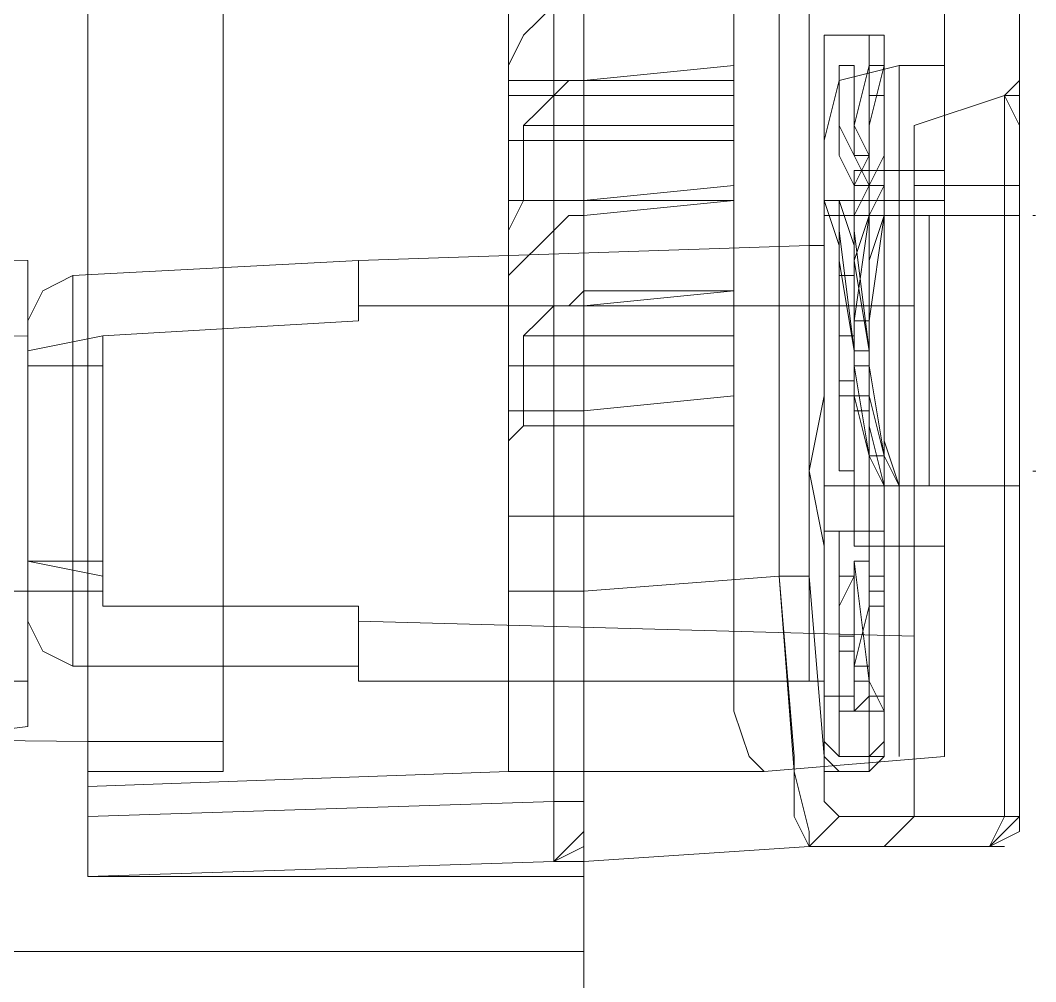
# Model space of a CAD drawing. Header units: millimetres. Extents: x -305 to 1353, y -289 to 1176.
# Drawn here: x -282.901 to -279.106, y 368.744 to 372.338 of the extents above; entities that cross this region are included whole.
import ezdxf

# ---------------------------------------------------------------- set-up
doc = ezdxf.new("R2010")
doc.units = ezdxf.units.MM
doc.header["$MEASUREMENT"] = 0
doc.layers.add('PDF_0', color=7, linetype='Continuous')

msp = doc.modelspace()

# ---------------------------------------------------------------- linework, layer by layer
at = {"layer": 'PDF_0', "lineweight": 18}
for points in [[(-298.0912, 374.4154), (-298.0912, 368.9682), (-298.0912, 368.8559), (-297.5296, 368.8559), (-297.5296, 368.9682), (-297.5296, 370.3721), (-282.9287, 370.3721), (-282.9287, 368.912), (-282.9287, 368.8559), (-280.7948, 368.8559), (-280.7948, 368.912), (-280.7948, 421.6436), (-280.7948, 421.6998), (-282.9287, 421.6998), (-282.9287, 421.6436), (-282.9287, 420.1274), (-297.5296, 420.1274), (-297.5296, 421.6436), (-297.5296, 421.6998), (-298.0912, 421.6998), (-298.0912, 421.6436), (-298.0912, 416.1964)], [(-279.1662, 372.113), (-279.1662, 372.0007), (-279.1662, 371.7199), (-279.1662, 371.6076), (-279.1662, 370.5968), (-279.1662, 369.3613), (-279.8401, 369.3613), (-279.8963, 369.4175), (-279.8963, 369.5859), (-279.9524, 370.2598), (-279.9524, 418.2742), (-279.9524, 418.9481), (-279.8963, 419.1727), (-279.8401, 419.2289)], [(-279.9524, 418.2742), (-280.0647, 418.2742), (-280.0647, 370.2598), (-279.9524, 370.2598)], [(-279.1662, 374.6962), (-279.1662, 372.113), (-279.1662, 372.0007), (-279.1662, 371.7199), (-279.1662, 371.9445), (-279.1662, 372.0568)], [(-280.7948, 372.5061), (-280.2332, 372.5623), (-280.2332, 372.113), (-280.7948, 372.113)], [(-279.1662, 372.113), (-279.1662, 372.113)], [(-279.1662, 372.113), (-279.1662, 372.113)], [(-280.2332, 371.6637), (-280.7948, 371.6637), (-280.2332, 371.7199), (-280.2332, 371.3268), (-280.7948, 371.2706)], [(-279.1662, 371.6076), (-279.1662, 370.5968)], [(-280.7948, 370.8775), (-280.2332, 370.9337), (-280.2332, 370.4844), (-280.7948, 370.4844)], [(-280.2332, 370.8214), (-280.7948, 370.8214)], [(-280.7948, 369.1928), (-279.9524, 369.249), (-279.9524, 369.3051), (-280.0086, 369.5298), (-280.0647, 370.2598), (-280.7948, 370.2037)], [(-279.8401, 369.3613), (-279.9524, 369.249), (-279.2785, 369.249), (-279.1662, 369.3613)], [(-279.1662, 369.3051), (-279.2785, 369.249), (-279.2224, 369.249)], [(-279.1662, 369.3051), (-279.1662, 369.3051)], [(-298.0912, 321.5154), (-298.0912, 316.0682), (-298.0912, 316.012), (-297.5296, 316.012), (-297.5296, 316.0682), (-297.5296, 317.5283), (-282.9287, 317.5283), (-282.9287, 316.0682), (-282.9287, 316.012), (-280.7948, 316.012), (-280.7948, 316.0682), (-280.7948, 368.7997), (-280.7948, 368.8559), (-282.9287, 368.8559), (-282.9287, 368.7997), (-282.9287, 367.2835), (-297.5296, 367.2835), (-297.5296, 368.7436), (-297.5296, 368.8559), (-298.0912, 368.8559), (-298.0912, 368.7436), (-298.0912, 363.2963)]]:
    msp.add_lwpolyline(points, dxfattribs=at)
at = {"layer": 'PDF_0', "lineweight": 0}
for points in [[(-279.7278, 371.2145), (-279.6716, 371.6076), (-279.6716, 371.7761), (-279.7839, 371.7761), (-279.6716, 371.7761), (-279.447, 371.7761), (-279.447, 372.0568), (-279.447, 372.1692), (-279.447, 380.8174)], [(-280.2332, 379.6942), (-280.2332, 370.2598), (-280.2332, 369.7544), (-280.177, 369.5859), (-280.1209, 369.5298), (-279.447, 369.5859), (-279.447, 370.3721), (-279.447, 370.5968), (-279.5032, 370.5968), (-279.5032, 371.6076), (-279.447, 371.6076), (-279.6716, 371.6076), (-279.6155, 371.6076), (-279.5593, 371.6076), (-279.5032, 371.6076), (-279.5593, 371.6076), (-279.6155, 371.6076), (-279.6716, 371.6076), (-279.7278, 371.6076), (-279.7839, 371.6076), (-279.8401, 371.6076), (-279.8963, 371.6076), (-279.5593, 371.6076), (-279.2224, 371.6076), (-279.1662, 371.6076), (-279.2224, 371.6076), (-279.2224, 371.7199), (-279.5593, 371.7199)], [(-281.0756, 379.5257), (-281.0756, 369.5298), (-282.648, 369.4736)], [(-280.9071, 379.4696), (-280.9071, 369.4175), (-280.9071, 369.249), (-280.9071, 369.1928), (-282.648, 369.1367), (-280.7948, 369.1367)], [(-282.1425, 379.245), (-282.1425, 370.4844), (-282.1425, 369.5298), (-282.648, 369.5298)], [(-282.648, 374.4154), (-282.648, 369.1367)], [(-280.2332, 371.2706), (-280.2332, 371.046), (-281.0756, 371.046), (-281.0756, 371.2706), (-281.0756, 371.383), (-281.0194, 371.4391), (-280.9632, 371.4953), (-280.9071, 371.5514), (-280.8509, 371.6076), (-280.7948, 371.6076), (-280.7948, 372.113), (-281.0756, 372.113), (-281.0756, 372.1692), (-281.0756, 372.2815), (-281.0756, 372.3938), (-281.0194, 372.4499), (-281.0194, 372.7869), (-280.9632, 372.843), (-280.9071, 372.8992), (-280.8509, 372.8992), (-280.7948, 372.9554), (-280.7948, 372.4499), (-281.0194, 372.4499)], [(-280.7948, 372.4499), (-280.2332, 372.4499), (-280.7948, 372.4499), (-280.8509, 372.3938), (-280.9071, 372.3938), (-280.9632, 372.3376), (-281.0194, 372.2815), (-281.0756, 372.1692), (-281.0756, 372.0568), (-280.2332, 372.0568), (-280.2332, 372.113)], [(-279.7278, 369.5859), (-279.6716, 369.6421), (-279.6716, 369.8106), (-279.6716, 369.7544), (-279.6716, 369.8106), (-279.6716, 369.7544), (-279.6716, 369.8106), (-279.6716, 372.0568), (-279.7278, 372.0568), (-279.7278, 372.2253), (-279.7278, 372.2815), (-279.8963, 372.2815), (-279.8963, 372.2253), (-279.8963, 372.0568), (-279.8963, 372.2253), (-279.8963, 372.2815)], [(-279.8963, 372.0568), (-279.8963, 372.113), (-279.8963, 372.1692), (-279.8963, 372.2253), (-279.8963, 372.2815), (-279.8401, 372.2815), (-279.7278, 372.2815)], [(-279.8401, 372.2815), (-279.8401, 372.2815)], [(-279.6716, 372.0568), (-279.6716, 372.113), (-279.6716, 372.1692), (-279.6716, 372.2253), (-279.6716, 372.2815), (-279.7278, 372.2815), (-279.7278, 372.2253), (-279.7278, 372.0568), (-279.7278, 369.8106), (-279.7839, 369.7544), (-279.7278, 369.7544), (-279.6716, 369.7544), (-279.7278, 369.7544), (-279.7278, 369.8106), (-279.7278, 369.8667), (-279.7278, 369.9229), (-279.7278, 370.1475), (-279.7278, 370.2598), (-279.6716, 370.2598), (-279.6716, 370.1475), (-279.6716, 370.2598), (-279.6716, 369.8106), (-279.6716, 369.7544), (-279.6716, 369.6982), (-279.6716, 369.6421), (-279.6716, 369.5859), (-279.7278, 369.5298)], [(-279.7278, 372.2815), (-279.7278, 372.2815)], [(-281.0194, 371.9445), (-280.9632, 372.0007), (-280.9071, 372.0568), (-280.8509, 372.113), (-280.7948, 372.113), (-280.2332, 372.1692)], [(-279.6155, 371.7761), (-279.6155, 372.1692), (-279.8401, 372.113), (-279.8963, 371.8884), (-279.8963, 371.6637), (-279.8401, 371.6637), (-279.8401, 371.6076), (-279.8401, 371.4391), (-279.7839, 371.1022), (-279.7278, 371.1022), (-279.7839, 371.4391), (-279.7839, 371.6637), (-279.6155, 371.6637), (-279.6155, 370.3721), (-279.6155, 369.5859)], [(-279.8401, 372.1692), (-279.8401, 371.8322), (-279.7839, 371.7199), (-279.7278, 371.8322), (-279.7278, 372.1692)], [(-279.6716, 371.6637), (-279.6716, 371.7199), (-279.7278, 371.6076), (-279.7278, 371.1022), (-279.7278, 371.4391), (-279.6716, 371.6076), (-279.7278, 371.6076), (-279.7839, 371.2145), (-279.7839, 371.1022), (-279.7839, 371.4391), (-279.7278, 371.6076), (-279.7839, 371.4391), (-279.7839, 371.1022), (-279.7839, 371.6076), (-279.7278, 371.7199), (-279.7278, 371.6637), (-279.7278, 371.7199), (-279.7839, 371.6076), (-279.7839, 371.1022), (-279.7278, 371.1022), (-279.7278, 371.6076), (-279.6716, 371.7199), (-279.6716, 371.6637), (-279.7278, 371.6637), (-279.7278, 371.4391), (-279.7278, 371.1022), (-279.7278, 370.8214), (-279.6716, 370.5968), (-279.447, 370.5968), (-279.447, 371.6076), (-279.447, 371.7761), (-279.447, 372.0568), (-279.447, 372.1692), (-279.6155, 372.1692)], [(-279.7839, 372.1692), (-279.7839, 371.8322), (-279.7278, 371.7199), (-279.6716, 371.8322), (-279.6716, 372.1692)], [(-279.447, 372.1692), (-279.447, 372.1692)], [(-279.447, 372.1692), (-279.447, 372.1692)], [(-279.2224, 372.0568), (-279.1662, 372.113)], [(-281.0756, 372.0568), (-281.0756, 371.8884), (-280.2332, 371.8884)], [(-280.2332, 371.7199), (-280.2332, 371.8884), (-280.2332, 372.0568)], [(-279.8963, 370.8214), (-279.8963, 372.0568), (-279.8963, 369.8106), (-279.8963, 370.4844)], [(-279.8963, 372.0568), (-279.8963, 372.0568)], [(-279.1662, 371.7199), (-279.1662, 371.9445), (-279.2224, 372.0568), (-279.2224, 371.9445), (-279.2224, 371.7199), (-279.1662, 371.7199), (-279.2224, 371.7199), (-279.2224, 371.9445), (-279.2224, 372.0568), (-279.5593, 371.9445), (-279.5593, 371.7199), (-279.5593, 371.6076), (-279.5593, 370.5968), (-279.5593, 369.3613), (-279.2224, 369.3613), (-279.2224, 370.5968)], [(-279.2224, 372.0568), (-279.2224, 372.0568)], [(-279.2224, 372.0568), (-279.2224, 372.0568)], [(-279.1662, 372.0568), (-279.2224, 372.0568)], [(-280.2332, 371.9445), (-281.0194, 371.9445), (-281.0194, 371.6637), (-280.7948, 371.6637), (-281.0756, 371.6637), (-281.0756, 371.7761), (-281.0756, 371.8884)], [(-279.7839, 371.6076), (-279.7278, 371.6076), (-279.6716, 371.6076), (-279.7278, 371.2145), (-279.7278, 371.1022), (-279.7839, 371.5514), (-279.7839, 371.6637), (-279.8401, 371.6637), (-279.7839, 371.6637), (-279.8963, 371.6637), (-279.8963, 371.6076), (-279.8963, 370.5968), (-279.8401, 370.5968), (-279.7839, 370.5968), (-279.7839, 370.3721), (-279.7839, 370.5968), (-279.7839, 370.3721), (-279.7839, 370.5968), (-279.7839, 371.6076), (-279.7839, 371.7761), (-279.7839, 371.6076), (-279.7839, 371.7761), (-279.6155, 371.7761), (-279.6155, 371.6637), (-279.447, 371.6637), (-279.447, 371.8322), (-279.447, 371.6637), (-279.447, 370.3721), (-279.6716, 370.3721)], [(-279.7839, 371.8322), (-279.7278, 371.8322)], [(-279.6155, 371.7761), (-279.6155, 371.7761)], [(-279.447, 371.7761), (-279.447, 371.7761)], [(-279.6716, 371.7199), (-279.7278, 371.7199), (-279.7839, 371.7199)], [(-280.7948, 371.2706), (-281.0756, 371.2706), (-281.0756, 371.383), (-281.0756, 371.4953), (-281.0756, 371.5514), (-281.0194, 371.6637)], [(-279.8401, 371.383), (-279.8401, 371.1583), (-279.8401, 371.4953), (-279.8963, 371.6637), (-279.8401, 371.6637), (-279.7839, 371.4953), (-279.7839, 371.1583), (-279.8401, 371.1583), (-279.8401, 371.383), (-279.8401, 370.9899), (-279.8401, 370.6529), (-279.8401, 370.9899)], [(-279.6716, 371.6076), (-279.7278, 371.4391), (-279.7278, 371.1022), (-279.7839, 371.1022), (-279.8401, 371.5514), (-279.8401, 371.6637), (-279.8963, 371.6637), (-279.8401, 371.4953), (-279.8401, 371.1583)], [(-279.7839, 371.1583), (-279.7839, 371.4953), (-279.8401, 371.6637)], [(-279.7278, 371.6637), (-279.7278, 371.4391), (-279.7278, 371.1022), (-279.7278, 370.8214), (-279.6716, 370.5968), (-279.6155, 370.5968), (-279.6716, 370.7652), (-279.6716, 370.9899), (-279.6716, 370.7652), (-279.6155, 370.5968), (-279.6716, 370.5968), (-279.7278, 370.7091), (-279.7839, 371.046), (-279.7839, 370.9337), (-279.7278, 370.9337), (-279.7278, 371.046), (-279.7278, 370.9337), (-279.6716, 370.7091), (-279.7278, 370.9337), (-279.6716, 370.7091)], [(-279.8963, 371.5514), (-279.8963, 371.4953), (-279.9524, 371.4953), (-279.9524, 369.8667), (-279.8963, 369.8667), (-279.8963, 369.8106), (-279.8963, 369.5859), (-279.8963, 369.5298), (-279.8963, 370.5968), (-279.5593, 370.5968), (-279.2224, 370.5968), (-279.2224, 371.6076), (-279.2224, 370.5968), (-279.1662, 370.5968), (-279.2224, 370.5968), (-279.447, 370.5968), (-279.5032, 370.5968), (-279.5032, 371.6076), (-279.447, 371.6076), (-279.2224, 371.6076)], [(-279.7278, 371.6076), (-279.7839, 371.2145)], [(-279.447, 371.6076), (-279.447, 371.6076)], [(-279.1662, 371.6076), (-279.1662, 370.5968)], [(-287.9829, 371.4953), (-282.8726, 371.4391), (-282.8726, 369.8667), (-287.9829, 369.8667)], [(-279.9524, 371.4953), (-281.6371, 371.4391), (-282.7041, 371.383)], [(-282.8726, 371.1583), (-285.512, 371.1022), (-285.512, 370.2037), (-282.8726, 370.2037), (-282.8726, 370.316), (-282.5918, 370.2598), (-282.8726, 370.316), (-282.8726, 371.046), (-282.8726, 371.1022), (-282.5918, 371.1583), (-281.6371, 371.2145), (-282.5918, 371.1583), (-282.5918, 370.1475), (-281.6371, 370.1475), (-281.6371, 370.0913), (-279.5593, 370.0352), (-279.5593, 371.2706), (-281.6371, 371.2706), (-281.6371, 371.2145), (-281.6371, 371.4391), (-282.7041, 371.383), (-282.8164, 371.3268), (-282.8726, 371.2145)], [(-281.6371, 371.4391), (-281.6371, 371.4391)], [(-281.6371, 371.4391), (-281.6371, 371.4391)], [(-279.7839, 370.9899), (-279.7839, 370.6529), (-279.7839, 370.9899), (-279.7839, 371.383)], [(-281.0756, 371.2706), (-280.2332, 371.2706), (-280.2332, 371.3268), (-280.7948, 371.3268), (-280.7948, 370.2037), (-280.7948, 369.6982), (-280.7948, 369.5859), (-280.7948, 369.5298), (-280.1209, 369.5298), (-280.177, 369.5859), (-280.2332, 369.7544), (-280.2332, 370.2598)], [(-280.7948, 371.3268), (-280.8509, 371.2706), (-280.9071, 371.2706), (-280.9632, 371.2145), (-281.0194, 371.1583), (-281.0194, 370.8214), (-281.0756, 370.7652), (-281.0756, 370.6529), (-281.0756, 370.5968), (-281.0756, 370.4844), (-280.7948, 370.4844)], [(-282.8726, 370.316), (-282.5918, 370.316), (-282.5918, 371.046), (-282.5918, 371.1583)], [(-280.2332, 371.1583), (-281.0194, 371.1583)], [(-279.7839, 371.1022), (-279.7839, 371.1022)], [(-279.7839, 371.1022), (-279.7839, 371.1022)], [(-279.7278, 371.1022), (-279.7278, 371.1022)], [(-279.7278, 371.1022), (-279.7278, 371.1022)], [(-282.5918, 371.046), (-282.8726, 371.046)], [(-280.7948, 370.8775), (-281.0756, 370.8775), (-281.0756, 370.9899), (-281.0756, 371.046)], [(-280.2332, 370.9337), (-280.2332, 371.046)], [(-279.7278, 370.8775), (-279.7839, 370.8775), (-279.7839, 370.9337), (-279.8401, 370.9337), (-279.8401, 370.7652), (-279.8401, 370.6529), (-279.7839, 370.6529), (-279.7839, 370.7652), (-279.7839, 370.9337), (-279.7839, 371.046), (-279.7278, 371.046), (-279.6716, 370.7091), (-279.6155, 370.5968), (-279.6716, 370.7091), (-279.7278, 371.046)], [(-279.7839, 371.046), (-279.7278, 370.7091), (-279.6716, 370.5968)], [(-279.8401, 370.6529), (-279.8401, 370.7652), (-279.8401, 370.9337), (-279.7839, 370.9337)], [(-279.7278, 370.7091), (-279.7839, 370.9337)], [(-279.7839, 370.9337), (-279.7839, 370.7652), (-279.7839, 370.6529)], [(-280.7948, 370.8214), (-281.0194, 370.8214)], [(-279.7839, 370.3721), (-279.6716, 370.3721), (-279.6716, 370.5968), (-279.6155, 370.5968), (-279.5593, 370.5968), (-279.5032, 370.5968), (-279.5593, 370.5968), (-279.6155, 370.5968), (-279.6716, 370.5968), (-279.7278, 370.5968), (-279.7839, 370.5968)], [(-279.7839, 370.5968), (-279.7839, 370.5968)], [(-279.447, 370.5968), (-279.447, 370.5968)], [(-279.447, 370.5968), (-279.447, 370.5968)], [(-279.2224, 370.5968), (-279.2224, 370.5968)], [(-279.6716, 370.4283), (-279.7839, 370.4283), (-279.8963, 370.4283)], [(-279.8401, 370.4283), (-279.8963, 370.4283)], [(-279.7839, 370.2037), (-279.7839, 370.2598), (-279.7839, 370.2037), (-279.7839, 370.2598), (-279.7839, 370.2037), (-279.7839, 369.8106), (-279.8401, 369.8106), (-279.8401, 369.6421), (-279.8401, 369.5859), (-279.8963, 369.6421), (-279.8963, 369.8106), (-279.8963, 369.6421), (-279.8401, 369.5859), (-279.7839, 369.5859), (-279.7278, 369.5859), (-279.6716, 369.6421), (-279.6716, 369.8106), (-279.6716, 369.7544), (-279.7278, 369.7544), (-279.7839, 369.7544), (-279.8401, 369.7544), (-279.7839, 369.7544), (-279.8401, 369.7544), (-279.8401, 369.8106), (-279.8963, 369.8106), (-279.8963, 370.4283), (-279.7839, 370.4283)], [(-279.7839, 369.8106), (-279.7839, 369.7544), (-279.8401, 369.7544), (-279.8401, 369.8106), (-279.8401, 369.979), (-279.8401, 369.9229), (-279.8401, 369.979), (-279.7839, 369.979), (-279.7839, 369.8106), (-279.7839, 370.316), (-279.7278, 370.316), (-279.7278, 369.8667), (-279.7278, 370.316), (-279.7839, 370.316), (-279.7278, 370.316), (-279.7839, 370.316), (-279.7278, 369.8667), (-279.6716, 369.7544), (-279.6716, 369.8106), (-279.7278, 369.8106), (-279.7278, 369.5859), (-279.7278, 369.5298), (-279.7278, 369.5859), (-279.7278, 369.8106), (-279.6716, 369.8106), (-279.6716, 370.2598), (-279.6716, 369.8106), (-279.6716, 370.4283)], [(-279.7839, 370.4283), (-279.7839, 370.4283)], [(-279.6716, 370.4283), (-279.6716, 370.4283)], [(-279.7278, 370.316), (-279.7278, 370.316)], [(-282.8726, 370.2037), (-282.5918, 370.2037), (-282.5918, 370.2598)], [(-279.8401, 370.2598), (-279.8401, 370.2598)], [(-279.8401, 370.2598), (-279.8401, 370.0352)], [(-279.8401, 370.2598), (-279.8401, 370.2598)], [(-279.8401, 370.1475), (-279.8401, 370.2598)], [(-279.8401, 370.2598), (-279.8401, 370.1475)], [(-279.7839, 370.2598), (-279.8401, 370.2598)], [(-279.8401, 370.2598), (-279.8401, 370.2598)], [(-279.8401, 370.2598), (-279.7839, 370.2598)], [(-279.8401, 370.2598), (-279.8401, 370.2598)], [(-279.7839, 370.2598), (-279.7839, 370.2598)], [(-279.7839, 370.2598), (-279.7839, 370.2598)], [(-279.7839, 370.2598), (-279.7839, 370.2598)], [(-279.7839, 370.2598), (-279.7839, 370.2598)], [(-279.7839, 370.2598), (-279.7839, 370.0352)], [(-279.7839, 370.2598), (-279.7839, 370.2598)], [(-279.7839, 370.2598), (-279.7839, 370.2598)], [(-279.7839, 370.2598), (-279.7839, 370.2598)], [(-279.7839, 370.2598), (-279.7839, 370.2598)], [(-279.7278, 370.2598), (-279.7278, 370.2598)], [(-279.7278, 370.2037), (-279.7278, 370.2598)], [(-279.7278, 370.2598), (-279.7278, 370.2598)], [(-279.7278, 370.2598), (-279.7278, 370.2598)], [(-279.6716, 370.2598), (-279.6716, 370.2598)], [(-279.6716, 370.2598), (-279.6716, 370.2598)], [(-279.6716, 370.2598), (-279.6716, 370.2598)], [(-279.6716, 370.2598), (-279.6716, 370.2598)], [(-279.6716, 370.2598), (-279.6716, 370.2598)], [(-279.6716, 370.2598), (-279.6716, 370.2598)], [(-279.6716, 370.2598), (-279.6716, 370.1475)], [(-279.6716, 370.2598), (-279.6716, 370.2598)], [(-281.0194, 369.5298), (-280.7948, 369.5298), (-281.0194, 369.5298), (-281.0756, 369.5298), (-281.0194, 369.5298), (-280.7948, 369.5298), (-280.7948, 369.5859), (-280.7948, 369.7544), (-280.7948, 370.2037), (-281.0194, 370.2037), (-281.0756, 370.2037), (-281.0194, 370.2037), (-280.7948, 370.2037), (-281.0194, 370.2037), (-281.0756, 370.2037)], [(-280.7948, 370.2037), (-280.7948, 370.2037)], [(-279.7839, 370.2037), (-279.7839, 370.2037)], [(-279.6716, 370.1475), (-279.6716, 370.2037)], [(-282.7041, 369.9229), (-281.6371, 369.9229), (-281.6371, 370.1475), (-282.5918, 370.1475)], [(-279.8401, 370.1475), (-279.8401, 370.1475)], [(-279.8401, 370.1475), (-279.8401, 370.1475)], [(-279.8401, 370.1475), (-279.8401, 370.1475)], [(-279.8401, 370.1475), (-279.8401, 370.1475)], [(-279.7278, 370.1475), (-279.7278, 370.1475)], [(-279.7278, 370.1475), (-279.7278, 370.1475)], [(-279.6716, 370.1475), (-279.6716, 370.1475)], [(-279.6716, 370.1475), (-279.6716, 370.1475)], [(-279.6716, 370.1475), (-279.6716, 370.1475)], [(-279.6716, 370.1475), (-279.6716, 370.1475)], [(-279.6716, 370.1475), (-279.6716, 370.1475)], [(-282.8726, 370.0913), (-282.8164, 369.979), (-282.7041, 369.9229), (-281.6371, 369.9229), (-281.6371, 369.8667), (-281.6371, 369.9229)], [(-279.8401, 370.0913), (-279.8401, 369.9229)], [(-279.8401, 370.0913), (-279.8401, 370.0913)], [(-279.8401, 370.0352), (-279.8401, 370.0913)], [(-279.8401, 370.0913), (-279.8401, 369.9229)], [(-279.8401, 370.0913), (-279.8401, 370.0913)], [(-279.8401, 370.0352), (-279.8401, 370.0913)], [(-279.8401, 370.0913), (-279.8401, 370.0913)], [(-279.8401, 370.0352), (-279.8401, 370.0352)], [(-279.8401, 370.0352), (-279.8401, 370.0352)], [(-279.7839, 370.0352), (-279.8401, 370.0352)], [(-279.8401, 370.0352), (-279.8401, 370.0352)], [(-279.7839, 370.0352), (-279.7839, 370.0352)], [(-279.8401, 369.979), (-279.8401, 369.979)], [(-279.8401, 369.979), (-279.8401, 369.979)], [(-279.8401, 369.979), (-279.8401, 369.979)], [(-279.7839, 369.979), (-279.7839, 369.979)], [(-279.8401, 369.9229), (-279.8401, 369.9229)], [(-279.8401, 369.9229), (-279.8401, 369.9229)], [(-279.7278, 369.9229), (-279.7278, 369.9229)], [(-279.7278, 369.9229), (-279.7278, 369.9229)], [(-279.7278, 369.9229), (-279.7278, 369.9229)], [(-279.7278, 369.9229), (-279.7278, 369.9229)], [(-279.7278, 369.9229), (-279.7278, 369.9229)], [(-282.8726, 369.8667), (-282.8726, 369.6982), (-283.3218, 369.6421)], [(-281.6371, 369.8667), (-279.9524, 369.8667)], [(-279.8401, 369.7544), (-279.7839, 369.7544), (-279.7839, 369.8106), (-279.7839, 369.7544), (-279.7839, 369.8106), (-279.7839, 369.7544), (-279.7839, 369.8106), (-279.7839, 369.7544), (-279.7839, 369.8667)], [(-279.7278, 369.8667), (-279.7278, 369.8667)], [(-279.7278, 369.8667), (-279.7278, 369.8667)], [(-279.8963, 369.8106), (-279.8963, 369.8106)], [(-279.7839, 369.8106), (-279.7839, 369.8106)], [(-279.7839, 369.5859), (-279.7278, 369.5859), (-279.6716, 369.5859), (-279.6716, 369.6421), (-279.6716, 369.8106)], [(-279.6716, 369.8106), (-279.6716, 369.8106)], [(-279.8401, 369.7544), (-279.8401, 369.7544)], [(-279.8401, 369.7544), (-279.8401, 369.7544)], [(-279.8401, 369.7544), (-279.8401, 369.7544)], [(-279.8401, 369.7544), (-279.8401, 369.7544)], [(-279.7839, 369.7544), (-279.7839, 369.7544)], [(-279.7839, 369.7544), (-279.7839, 369.7544)], [(-279.7839, 369.7544), (-279.7839, 369.7544)], [(-279.7839, 369.7544), (-279.7839, 369.7544)], [(-279.7839, 369.7544), (-279.7839, 369.7544)], [(-279.7839, 369.7544), (-279.7839, 369.7544)], [(-279.7839, 369.7544), (-279.7839, 369.7544)], [(-279.7839, 369.7544), (-279.7839, 369.7544)], [(-279.7839, 369.7544), (-279.7839, 369.7544)], [(-279.7839, 369.7544), (-279.7839, 369.7544)], [(-279.7839, 369.7544), (-279.7839, 369.7544)], [(-279.7839, 369.7544), (-279.7839, 369.7544)], [(-279.7839, 369.7544), (-279.7839, 369.7544)], [(-279.7839, 369.7544), (-279.7839, 369.7544)], [(-279.7278, 369.7544), (-279.7278, 369.7544)], [(-279.7278, 369.7544), (-279.7278, 369.7544)], [(-279.7278, 369.7544), (-279.7278, 369.7544)], [(-279.7278, 369.7544), (-279.7278, 369.7544)], [(-279.7278, 369.7544), (-279.7278, 369.7544)], [(-279.7278, 369.7544), (-279.7278, 369.7544)], [(-279.7278, 369.7544), (-279.7278, 369.7544)], [(-279.7278, 369.7544), (-279.7278, 369.7544)], [(-279.7278, 369.7544), (-279.7278, 369.7544)], [(-279.7278, 369.7544), (-279.7278, 369.7544)], [(-279.7278, 369.7544), (-279.7278, 369.7544)], [(-279.7278, 369.7544), (-279.7278, 369.7544)], [(-279.6716, 369.7544), (-279.6716, 369.7544)], [(-279.6716, 369.7544), (-279.6716, 369.7544)], [(-279.6716, 369.7544), (-279.6716, 369.7544)], [(-279.6716, 369.7544), (-279.6716, 369.7544)], [(-279.6716, 369.7544), (-279.6716, 369.7544)], [(-279.6716, 369.7544), (-279.6716, 369.7544)], [(-279.6716, 369.7544), (-279.6716, 369.7544)], [(-279.6716, 369.7544), (-279.6716, 369.7544)], [(-287.9267, 369.6982), (-282.648, 369.6421), (-282.1425, 369.6421)], [(-279.7839, 369.5859), (-279.7839, 369.5859)], [(-280.8509, 369.5298), (-280.7948, 369.5298)], [(-279.8401, 369.5298), (-279.8401, 369.5298)], [(-279.7278, 369.5298), (-279.7278, 369.5298)], [(-280.7948, 369.4175), (-280.9071, 369.4175), (-280.7948, 369.4175), (-280.9071, 369.4175), (-282.648, 369.3613)], [(-280.9071, 369.4175), (-280.9071, 369.1928), (-280.7948, 369.249), (-280.9071, 369.1928)], [(-279.6716, 369.249), (-279.6155, 369.3051), (-279.5593, 369.3613)], [(-279.5593, 369.3613), (-279.5593, 369.3613)], [(-279.2785, 369.249), (-279.2224, 369.3613), (-279.1662, 369.3613), (-279.1662, 369.3051), (-279.1662, 369.3613)], [(-280.7948, 369.3051), (-280.9071, 369.1928), (-280.7948, 369.1928)], [(-279.9524, 369.249), (-279.9524, 369.249)], [(-280.9071, 369.1928), (-280.9071, 369.1928)], [(-282.648, 369.1367), (-282.648, 369.1367)]]:
    msp.add_lwpolyline(points, dxfattribs=at)
for points in [[(-279.8401, 372.1692), (-279.7839, 372.1692), (-279.7839, 371.9445), (-279.7278, 371.8322), (-279.7278, 371.9445), (-279.6716, 372.1692), (-279.7278, 372.1692), (-279.7839, 371.9445), (-279.7839, 371.8322), (-279.8401, 371.9445)], [(-279.7278, 372.1692), (-279.7839, 371.9445), (-279.7839, 371.8322), (-279.8401, 371.9445), (-279.8401, 372.1692), (-279.8401, 371.8322), (-279.7839, 371.7199), (-279.7278, 371.8322)], [(-279.7839, 372.1692), (-279.7839, 371.8322), (-279.7278, 371.7199), (-279.6716, 371.8322), (-279.6716, 372.1692), (-279.7278, 371.9445), (-279.7278, 371.8322), (-279.7839, 371.9445)], [(-279.1662, 372.113), (-279.2224, 372.0568)], [(-279.2224, 372.0568), (-279.1662, 372.113)], [(-280.7948, 371.6076), (-280.2332, 371.6637)], [(-279.6716, 371.2706), (-279.6716, 371.6637)], [(-279.6716, 371.6076), (-279.7278, 371.6076), (-279.7839, 371.6076), (-279.7278, 371.6076), (-279.6716, 371.6076), (-279.6155, 371.6076), (-279.5593, 371.6076), (-279.5032, 371.6076), (-279.5593, 371.6076), (-279.6155, 371.6076)], [(-282.8726, 370.0913), (-282.8164, 369.979), (-282.7041, 369.9229), (-282.7041, 371.383), (-282.8164, 371.3268), (-282.8726, 371.2145)], [(-279.8401, 370.9899), (-279.8401, 371.383), (-279.7839, 371.383), (-279.7839, 370.9899)], [(-279.7839, 371.1022), (-279.7278, 371.1022), (-279.7278, 371.2145), (-279.7839, 371.2145)], [(-282.5918, 371.046), (-282.8726, 371.046)], [(-279.8963, 370.9337), (-279.9524, 370.6529), (-279.8963, 370.3721), (-279.9524, 370.6529)], [(-279.7278, 370.7091), (-279.6716, 370.7091), (-279.7278, 370.9337), (-279.7839, 370.9337)], [(-279.7278, 370.7091), (-279.7839, 370.9337)], [(-279.7839, 370.5968), (-279.7278, 370.5968), (-279.6716, 370.5968), (-279.7278, 370.5968)], [(-279.8401, 369.8106), (-279.8401, 369.6421), (-279.8401, 369.5859), (-279.6716, 369.5859), (-279.6716, 369.6421), (-279.6716, 369.8106), (-279.6716, 370.4283), (-279.8401, 370.4283)], [(-279.7839, 369.7544), (-279.7278, 369.7544), (-279.7278, 369.8667), (-279.7839, 370.316), (-279.7839, 369.8106)], [(-279.8401, 370.2598), (-279.7839, 370.2598)], [(-279.8401, 370.1475), (-279.7839, 370.2598), (-279.8401, 370.1475), (-279.8401, 370.2598)], [(-279.7278, 369.8106), (-279.7278, 370.2598), (-279.7278, 370.2037), (-279.7278, 370.1475), (-279.7278, 369.9229), (-279.7278, 369.8667), (-279.7278, 369.7544), (-279.7839, 369.7544), (-279.7278, 369.8106), (-279.7278, 369.7544), (-279.7278, 369.8106), (-279.7278, 369.7544), (-279.7278, 369.8667), (-279.7278, 369.7544)], [(-279.6716, 370.2598), (-279.6716, 370.1475), (-279.6716, 370.2598), (-279.7278, 370.2598)], [(-279.6716, 370.1475), (-279.6716, 370.2598)], [(-279.7278, 370.2037), (-279.6716, 370.2037), (-279.6716, 370.1475), (-279.7278, 370.1475)], [(-279.7278, 370.1475), (-279.7839, 369.9229), (-279.7839, 369.8667), (-279.7839, 369.9229), (-279.7278, 369.9229), (-279.7278, 369.8667), (-279.7278, 369.8106), (-279.7278, 369.7544), (-279.7839, 369.7544), (-279.7839, 369.8667), (-279.7278, 369.8667), (-279.7278, 369.9229), (-279.7278, 369.8667), (-279.7278, 369.8106), (-279.7278, 369.8667), (-279.7278, 369.9229), (-279.7839, 369.9229), (-279.7278, 369.9229), (-279.7839, 369.9229), (-279.7278, 369.9229)], [(-279.8401, 369.5298), (-279.8963, 369.5859), (-279.8963, 369.6421), (-279.8963, 369.6982), (-279.8963, 369.7544), (-279.8963, 369.8106), (-279.8963, 369.5859), (-279.8963, 369.5298), (-279.7278, 369.5298)]]:
    msp.add_lwpolyline(points, close=True, dxfattribs=at)
at = {"layer": 'PDF_0', "lineweight": 18}
msp.add_lwpolyline([(-279.8401, 369.3613), (-279.8963, 369.4175), (-279.8963, 369.5859), (-279.9524, 370.2598), (-280.0647, 370.2598), (-280.0086, 369.5859), (-280.0086, 369.3613), (-279.9524, 369.249)], close=True, dxfattribs=at)
for points in [[(-279.1162, 371.6077), (-279.1128, 371.6078), (-279.1093, 371.6078), (-279.1059, 371.6079)], [(-279.1056, 370.6526), (-279.109, 370.6526), (-279.1126, 370.6527), (-279.1161, 370.6527)]]:
    msp.add_open_spline(points, degree=3, dxfattribs=at)

doc.saveas('drawing.dxf')
